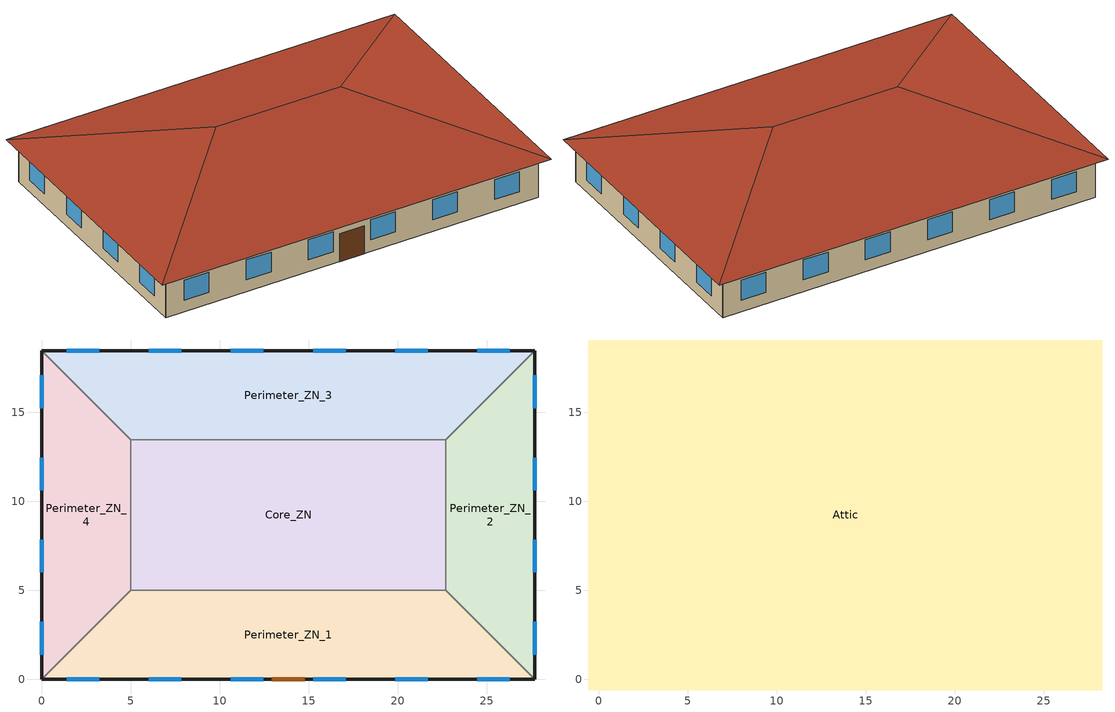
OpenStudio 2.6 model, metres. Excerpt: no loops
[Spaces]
Perimeter_ZN_1
 floor ground: 22.69,5 27.69,0 0,0 5,5 z0
 wall outside: 0,0 27.69,0 z0:3.05
 wall to Perimeter_ZN_4: 5,5 0,0 z0:3.05
 wall to Core_ZN: 22.69,5 5,5 z0:3.05
 wall to Perimeter_ZN_2: 27.69,0 22.69,5 z0:3.05
 window: 1.39,0 3.22,0 / 19.85,0 21.68,0 / 15.24,0 17.07,0 / 6.01,0 7.84,0 / 10.62,0 12.45,0 / 24.47,0 26.3,0 z0.9:2.42
 door: 12.93,0 14.76,0 z0:2.13
Perimeter_ZN_2
 floor ground: 27.69,18.46 27.69,0 22.69,5 22.69,13.46 z0
 wall outside: 27.69,0 27.69,18.46 z0:3.05
 wall to Perimeter_ZN_3: 27.69,18.46 22.69,13.46 z0:3.05
 wall to Core_ZN: 22.69,13.46 22.69,5 z0:3.05
 window: 27.69,1.39 27.69,3.22 / 27.69,10.62 27.69,12.45 / 27.69,15.24 27.69,17.07 / 27.69,6.01 27.69,7.84 z0.9:2.42
Perimeter_ZN_3
 floor ground: 27.69,18.46 22.69,13.46 5,13.46 0,18.46 z0
 wall outside: 27.69,18.46 0,18.46 z0:3.05
 wall to Core_ZN: 5,13.46 22.69,13.46 z0:3.05
 wall to Perimeter_ZN_4: 0,18.46 5,13.46 z0:3.05
 window: 21.68,18.46 19.85,18.46 / 7.84,18.46 6.01,18.46 / 17.07,18.46 15.24,18.46 / 12.45,18.46 10.62,18.46 / 26.3,18.46 24.47,18.46 / 3.22,18.46 1.39,18.46 z0.9:2.42
Perimeter_ZN_4
 floor ground: 0,18.46 5,13.46 5,5 0,0 z0
 wall outside: 0,18.46 0,0 z0:3.05
 wall to Core_ZN: 5,5 5,13.46 z0:3.05
 window: 0,3.22 0,1.39 / 0,12.45 0,10.62 / 0,7.84 0,6.01 / 0,17.07 0,15.24 z0.9:2.42
Core_ZN
 floor ground: 22.69,13.46 22.69,5 5,5 5,13.46 z0
Attic
 floor outside: 28.29,19.06 27.69,18.46 0,18.46 -0.6,19.06 z3.05; -0.6,19.06 0,18.46 0,0 -0.6,-0.6 z3.05; 28.29,19.06 28.29,-0.6 27.69,0 27.69,18.46 z3.05; 27.69,0 28.29,-0.6 -0.6,-0.6 0,0 z3.05
 floor to Perimeter_ZN_4: 0,18.46 5,13.46 5,5 0,0 z3.05
 floor to Perimeter_ZN_1: 22.69,5 27.69,0 0,0 5,5 z3.05
 floor to Perimeter_ZN_2: 27.69,18.46 27.69,0 22.69,5 22.69,13.46 z3.05
 floor to Core_ZN: 22.69,13.46 22.69,5 5,5 5,13.46 z3.05
 floor to Perimeter_ZN_3: 27.69,18.46 22.69,13.46 5,13.46 0,18.46 z3.05
 roof outside: 18.46,9.23,6.33 28.29,-0.6,3.05 28.29,19.06,3.05; 18.46,9.23,6.33 28.29,19.06,3.05 -0.6,19.06,3.05 9.23,9.23,6.33; 9.23,9.23,6.33 -0.6,-0.6,3.05 28.29,-0.6,3.05 18.46,9.23,6.33; 9.23,9.23,6.33 -0.6,19.06,3.05 -0.6,-0.6,3.05
[Site]
Calgary Intl AP_AB_CAN: Latitude {deg}=51.114; Longitude {deg}=-114.02; Time Zone {hr}=-7; Elevation {m}=1084.1; Terrain=City
[Building]
SmallOffice-CAN_AB_Calgary.Intl.AP.718770_CWEC2016.epw created: 2018-09-27 17:35:05 +0000: North Axis {deg}=0; Default Construction Set=BTAP-Mass at hdd = 5000.0; Standards Number of Stories=1; Standards Number of Above Ground Stories=1; Standards Building Type=SmallOffice
[Site:WaterMainsTemperature]
Calculation Method=Correlation; Annual Average Outdoor Air Temperature {C}=5; Maximum Difference In Monthly Average Outdoor Air Temperatures {deltaC}=23.3
[Site:GroundTemperature:BuildingSurface]
19.527, 19.502, 19.536, 19.598, 20.002, 21.64, 22.225, 22.375, 21.449, 20.121, 19.802, 19.633
[SizingPeriod:DesignDay] Barometric Pressure {Pa}=88961; Sky Clearness=0; Rain Indicator=0; Snow Indicator=0; Day of Month=21; Daylight Saving Time Indicator=0; Humidity Indicating Type=Wetbulb; Dry-Bulb Temperature Range Modifier Type=DefaultMultipliers
Name | Maximum Dry-Bulb Temperature {C} | Daily Dry-Bulb Temperature Range {deltaC} | Humidity Indicating Conditions at Maximum Dry-Bulb | Wind Speed {m/s} | Wind Direction {deg} | Month | Day Type | Solar Model Indicator | ASHRAE Taub | ASHRAE Taud
Calgary Intl AP Ann Clg .4% Condns DB=>MWB | 28.5 | 12.1 | 16.1 | 4.5 | 160 | 7 | SummerDesignDay | ASHRAETau | 0.339 | 2.421
Calgary Intl AP Ann Htg 99.6% Condns DB | -28.5 | 0 | -28.5 | 2.9 | 200 | 1 | WinterDesignDay | ASHRAEClearSky
[Material:NoMass] Roughness=Smooth; Thermal Absorptance=0.9; Solar Absorptance=0.7
Name | Thermal Resistance {m2-K/W} | Visible Absorptance
Typical Carpet Pad | 0.21648 | 0.8
Typical Insulation 1 | 5.91238 | 0.7
Typical Insulation 2 | 4.49096 | 0.7
Typical Insulation 3 | 6.17282 | 0.7
Typical Carpet Pad 2 | 1.25503 | 0.8
Typical Carpet Pad 3 | 3.45515 | 0.8
Typical Insulation 4 | 0.454528 | 0.7
Typical Insulation 5 | 0.454545 | 0.7
[Material]
Name | Roughness | Thickness {m} | Conductivity {W/m-K} | Density {kg/m3} | Specific Heat {J/kg-K} | Thermal Absorptance | Solar Absorptance | Visible Absorptance
100mm Normalweight concrete floor | MediumSmooth | 0.1016 | 2.31 | 2322 | 832
G01 13mm gypsum board | Smooth | 0.0127 | 0.16 | 800 | 1090 | 0.9 | 0.7 | 0.5
G05 25mm wood | MediumSmooth | 0.0254 | 0.15 | 608 | 1630 | 0.9 | 0.5 | 0.5
4 in. Normalweight Concrete Floor | MediumRough | 0.1016 | 2.31 | 2322 | 832 | 0.9 | 0.7 | 0.7
1IN Stucco | Smooth | 0.0253 | 0.6918 | 1858 | 837 | 0.9 | 0.7 | 0.92
8IN CONCRETE HW RefBldg | Rough | 0.2032 | 1.311 | 2240 | 836.8 | 0.9 | 0.7 | 0.7
1/2IN Gypsum | Smooth | 0.0127 | 0.16 | 784.9 | 830 | 0.9 | 0.4 | 0.4
Metal Roof Surface; F08 Metal surface | Smooth | 0.0008 | 45.28 | 7824 | 500 | 0.9 | 0.7 | 0.7
6 in. Normalweight Concrete Floor | MediumRough | 0.1524 | 2.31 | 2322 | 832 | 0.9 | 0.7 | 0.7
[Construction]
BTAP-Int-Floor: 100mm Normalweight concrete floor, Typical Carpet Pad
BTAP-Int-Wall: G01 13mm gypsum board, G01 13mm gypsum board
BTAP-Int-Ceiling: Typical Carpet Pad, 100mm Normalweight concrete floor
BTAP-Ext-DaylightDiffuser: SimpleGlazing
BTAP-Int-Door: G05 25mm wood
BTAP-Ext-Floor-Mass:U-0.162: Typical Insulation 1, 4 in. Normalweight Concrete Floor, Typical Carpet Pad
BTAP-Ext-Wall-Mass:U-0.21: 1IN Stucco, 8IN CONCRETE HW RefBldg, Typical Insulation 2, 1/2IN Gypsum
BTAP-Ext-Roof-Metal:U-0.162: Metal Roof Surface, Typical Insulation 3
BTAP-Grnd-Floor-Mass:U-0.757: 6 in. Normalweight Concrete Floor, Typical Carpet Pad 2
BTAP-Grnd-Roof-Mass:U-0.284: 6 in. Normalweight Concrete Floor, Typical Carpet Pad 3
BTAP-Ext-Door:U-2.2: F08 Metal surface, Typical Insulation 4
BTAP-Ext-OverHeadDoor:U-2.2: Typical Insulation 5
[DefaultConstructionSet]
BTAP-Mass at hdd = 5000.0: Default Exterior Surface Constructions=BTAP-Mass at hdd = 5000.0; Default Interior Surface Constructions=Default Surface Constructions 2; Default Ground Contact Surface Constructions=BTAP-Mass at hdd = 5000.0 1; Default Exterior SubSurface Constructions=BTAP-Mass at hdd = 5000.0; Default Interior SubSurface Constructions=Default Sub Surface Constructions 2; Interior Partition Construction=BTAP-Int-Door
[DefaultSurfaceConstructions]
Name | Floor Construction | Wall Construction | Roof Ceiling Construction
Default Surface Constructions 2 | BTAP-Int-Floor | BTAP-Int-Wall | BTAP-Int-Ceiling
BTAP-Mass at hdd = 5000.0 | BTAP-Ext-Floor-Mass:U-0.162 | BTAP-Ext-Wall-Mass:U-0.21 | BTAP-Ext-Roof-Metal:U-0.162
BTAP-Mass at hdd = 5000.0 1 | BTAP-Grnd-Floor-Mass:U-0.757 | BTAP-Grnd-Roof-Mass:U-0.284 | BTAP-Grnd-Roof-Mass:U-0.284
[DefaultSubSurfaceConstructions] Fixed Window Construction=BTAP-Ext-DaylightDiffuser; Operable Window Construction=BTAP-Ext-DaylightDiffuser
Name | Door Construction | Glass Door Construction | Overhead Door Construction | Skylight Construction | Tubular Daylight Dome Construction | Tubular Daylight Diffuser Construction
Default Sub Surface Constructions 2 | BTAP-Int-Door
BTAP-Mass at hdd = 5000.0 | BTAP-Ext-Door:U-2.2 | BTAP-Ext-DaylightDiffuser | BTAP-Ext-OverHeadDoor:U-2.2 | BTAP-Ext-DaylightDiffuser | BTAP-Ext-DaylightDiffuser | BTAP-Ext-DaylightDiffuser
[WindowMaterial:SimpleGlazingSystem]
SimpleGlazing: U-Factor {W/m2-K}=2.2; Solar Heat Gain Coefficient=0.6; Visible Transmittance=0.21
[Space]
Name | Space Type | Building Story | Thermal Zone | Part of Total Floor Area
Perimeter_ZN_1 | Space Function Office - enclosed | Building Story 1 | Sp-Perimeter_ZN_1 Sys-3 Flr-1 Sch-A HPlcmt-south ZN | Yes
Attic | Space Function - undefined - | Building Story 2 | Sp-Attic Sys-0 Flr-2 Sch-- undefined - HPlcmt-core ZN | No
Perimeter_ZN_2 | Space Function Office - enclosed | Building Story 1 | Sp-Perimeter_ZN_2 Sys-3 Flr-1 Sch-A HPlcmt-east ZN | Yes
Perimeter_ZN_3 | Space Function Office - enclosed | Building Story 1 | Sp-Perimeter_ZN_3 Sys-3 Flr-1 Sch-A HPlcmt-north ZN | Yes
Perimeter_ZN_4 | Space Function Office - enclosed | Building Story 1 | Sp-Perimeter_ZN_4 Sys-3 Flr-1 Sch-A HPlcmt-west ZN | Yes
Core_ZN | Space Function Office - enclosed | Building Story 1 | Sp-Core_ZN Sys-3 Flr-1 Sch-A HPlcmt-core ZN | Yes
[BuildingStory]
Name | Nominal Z Coordinate {m}
Building Story 1 | 0
Building Story 2 | 3.05
[SpaceType] Standards Building Type=Space Function
Name | Default Schedule Set | Design Specification Outdoor Air Object | Standards Space Type
Space Function - undefined - | Space Function - undefined - Schedule Set | Space Function - undefined - Ventilation | - undefined -
Space Function Office - enclosed | Space Function Office - enclosed Schedule Set | Space Function Office - enclosed Ventilation | Office - enclosed
[DesignSpecification:OutdoorAir] Outdoor Air Flow per Person {m3/s-person}=0; Outdoor Air Flow Air Changes per Hour {1/hr}=0
Name | Outdoor Air Flow per Floor Area {m3/s-m2} | Outdoor Air Method | Outdoor Air Flow Rate {m3/s}
Space Function - undefined - Ventilation | 0
Space Function Office - enclosed Ventilation | 0.0004318 | Sum | 0
[DefaultScheduleSet] Infiltration Schedule=Always On
Name | Number of People Schedule | People Activity Level Schedule | Lighting Schedule | Electric Equipment Schedule
Space Function - undefined - Schedule Set
Space Function Office - enclosed Schedule Set | NECB-A-Occupancy | NECB-Activity | NECB-A-Lighting | NECB-A-Electric-Equipment
[ThermostatSetpoint:DualSetpoint]
Space Function - undefined - Thermostat 2
[People:Definition]
Space Function Office - enclosed People Definition: Number of People Calculation Method=People/Area; People per Space Floor Area {person/m2}=0.0500522; Fraction Radiant=0.3
[People]
Space Function Office - enclosed People: People Definition=Space Function Office - enclosed People Definition; Space or SpaceType=Space Function Office - enclosed; Work Efficiency Schedule=Work Efficiency Schedule; Clothing Insulation Schedule=Clothing Schedule; Air Velocity Schedule=Air Velocity Schedule; Multiplier=1
[Lights:Definition]
Space Function Office - enclosed Lights Definition: Design Level Calculation Method=Watts/Area; Watts per Space Floor Area {W/m2}=11.8999; Fraction Radiant=0.5; Fraction Visible=0.2
[Lights]
Space Function Office - enclosed Lights: Lights Definition=Space Function Office - enclosed Lights Definition; Space or SpaceType=Space Function Office - enclosed; Fraction Replaceable=1
[ElectricEquipment:Definition]
Space Function Office - enclosed Elec Equip Definition: Design Level Calculation Method=Watts/Area; Watts per Space Floor Area {W/m2}=7.49994; Fraction Radiant=0.5
[ElectricEquipment]
Space Function Office - enclosed Elec Equip: Electric Equipment Definition=Space Function Office - enclosed Elec Equip Definition; Space or SpaceType=Space Function Office - enclosed
[SpaceInfiltration:DesignFlowRate] Schedule=Always On Discrete; Design Flow Rate Calculation Method=Flow/ExteriorArea; Constant Term Coefficient=0; Temperature Term Coefficient=0; Velocity Term Coefficient=0.224; Velocity Squared Term Coefficient=0
Name | Space or SpaceType | Flow per Exterior Surface Area {m3/s-m2}
Attic Infiltration | Attic | 0.000228332
Perimeter_ZN_1 Infiltration | Perimeter_ZN_1 | 0.00025
Perimeter_ZN_2 Infiltration | Perimeter_ZN_2 | 0.00025
Perimeter_ZN_3 Infiltration | Perimeter_ZN_3 | 0.00025
Perimeter_ZN_4 Infiltration | Perimeter_ZN_4 | 0.00025
[ThermalZone] Use Ideal Air Loads=No
Name | Thermostat
Sp-Attic Sys-0 Flr-2 Sch-- undefined - HPlcmt-core ZN | Space Function - undefined - Thermostat 2
Sp-Perimeter_ZN_3 Sys-3 Flr-1 Sch-A HPlcmt-north ZN | Zone Control Thermostat Staged Dual Setpoint 1
Sp-Perimeter_ZN_2 Sys-3 Flr-1 Sch-A HPlcmt-east ZN | Zone Control Thermostat Staged Dual Setpoint 2
Sp-Perimeter_ZN_4 Sys-3 Flr-1 Sch-A HPlcmt-west ZN | Zone Control Thermostat Staged Dual Setpoint 3
Sp-Perimeter_ZN_1 Sys-3 Flr-1 Sch-A HPlcmt-south ZN | Zone Control Thermostat Staged Dual Setpoint 4
Sp-Core_ZN Sys-3 Flr-1 Sch-A HPlcmt-core ZN | Zone Control Thermostat Staged Dual Setpoint 5
[Sizing:Zone]
Sp-Attic Sys-0 Flr-2 Sch-- undefined - HPlcmt-core ZN: Zone Cooling Design Supply Air Temperature Input Method=SupplyAirTemperature; Zone Cooling Design Supply Air Temperature {C}=14; Zone Cooling Design Supply Air Temperature Difference {deltaC}=11.11; Zone Heating Design Supply Air Temperature Input Method=SupplyAirTemperature; Zone Heating Design Supply Air Temperature {C}=40; Zone Heating Design Supply Air Temperature Difference {deltaC}=11.11; Zone Cooling Design Supply Air Humidity Ratio {kg-H2O/kg-air}=0.0085; Zone Heating Design Supply Air Humidity Ratio {kg-H2O/kg-air}=0.008; Cooling Design Air Flow Method=DesignDay; Heating Design Air Flow Method=DesignDay; Account for Dedicated Outdoor Air System=No; Dedicated Outdoor Air System Control Strategy=NeutralSupplyAir; Dedicated Outdoor Air Low Setpoint Temperature for Design {C}=autosize; Dedicated Outdoor Air High Setpoint Temperature for Design {C}=autosize
[ZoneControl:Thermostat:StagedDualSetpoint] Number of Heating Stages=4; Heating Temperature Setpoint Schedule=NECB-A-Thermostat Setpoint-Heating; Heating Throttling Temperature Range {deltaC}=1; Stage 1 Heating Temperature Offset {deltaC}=0; Stage 2 Heating Temperature Offset {deltaC}=-0.2; Stage 3 Heating Temperature Offset {deltaC}=-0.4; Stage 4 Heating Temperature Offset {deltaC}=-0.6; Number of Cooling Stages=4; Cooling Temperature Setpoint Base Schedule=NECB-A-Thermostat Setpoint-Cooling; Cooling Throttling Temperature Range {deltaC}=1; Stage 1 Cooling Temperature Offset {deltaC}=0; Stage 2 Cooling Temperature Offset {deltaC}=0.2; Stage 3 Cooling Temperature Offset {deltaC}=0.4; Stage 4 Cooling Temperature Offset {deltaC}=0.6
Zone Control Thermostat Staged Dual Setpoint 1; Zone Control Thermostat Staged Dual Setpoint 2; Zone Control Thermostat Staged Dual Setpoint 3; Zone Control Thermostat Staged Dual Setpoint 4; Zone Control Thermostat Staged Dual Setpoint 5
[Schedule:Ruleset]
Always On: Default Day Schedule=Always On Default
Clothing Schedule: Default Day Schedule=Clothing Schedule Default Winter Clothes
Air Velocity Schedule: Default Day Schedule=Air Velocity Schedule Default
Work Efficiency Schedule: Default Day Schedule=Work Efficiency Schedule Default
NECB-A-Occupancy: Default Day Schedule=NECB-A-Occupancy Default
NECB-Activity: Default Day Schedule=NECB-Activity Default; Summer Design Day Schedule=NECB-Activity Summer Design Day; Winter Design Day Schedule=NECB-Activity Winter Design Day
NECB-A-Lighting: Default Day Schedule=NECB-A-Lighting Default
NECB-A-Electric-Equipment: Default Day Schedule=NECB-A-Electric-Equipment Default
NECB-A-Thermostat Setpoint-Heating: Default Day Schedule=NECB-A-Thermostat Setpoint-Heating Default
NECB-A-Thermostat Setpoint-Cooling: Default Day Schedule=NECB-A-Thermostat Setpoint-Cooling Default
[Schedule:Day]
Always On Default; Clothing Schedule Default Winter Clothes: 24, 0, 1
Clothing Schedule Summer Clothes: 24, 0, 0.5
Air Velocity Schedule Default; NECB-A-Electric-Equipment Sat Day; NECB-A-Electric-Equipment Sun|Hol Day: 24, 0, 0.2
Work Efficiency Schedule Default; NECB-A-Occupancy Sat Day; NECB-A-Occupancy Sun|Hol Day: 24, 0, 0
NECB-A-Occupancy Default; NECB-A-Occupancy Default|Wkdy Day: 7, 0, 0, 8, 0, 0.1, 9, 0, 0.7, 12, 0, 0.9, 14, 0, 0.5, 17, 0, 0.9, 18, 0, 0.7, 19, 0, 0.3, 23, 0, 0.1, 24, 0, 0
NECB-Activity Default; NECB-Activity Winter Design Day; NECB-Activity Summer Design Day: 24, 0, 130
NECB-A-Lighting Default; NECB-A-Lighting Default|Wkdy Day: 7, 0, 0.05, 8, 0, 0.3, 9, 0, 0.8, 17, 0, 0.9, 18, 0, 0.8, 19, 0, 0.5, 21, 0, 0.3, 23, 0, 0.1, 24, 0, 0.05
NECB-A-Lighting Sat Day; NECB-A-Lighting Sun|Hol Day: 24, 0, 0.05
NECB-A-Electric-Equipment Default; NECB-A-Electric-Equipment Default|Wkdy Day: 7, 0, 0.2, 8, 0, 0.3, 9, 0, 0.8, 18, 0, 0.9, 19, 0, 0.5, 21, 0, 0.3, 24, 0, 0.2
NECB-A-Thermostat Setpoint-Heating Default; NECB-A-Thermostat Setpoint-Heating Default|Wkdy Day: 6, 0, 18, 7, 0, 20, 21, 0, 22, 24, 0, 18
NECB-A-Thermostat Setpoint-Heating Sat Day; NECB-A-Thermostat Setpoint-Heating Sun|Hol Day: 24, 0, 18
NECB-A-Thermostat Setpoint-Cooling Default; NECB-A-Thermostat Setpoint-Cooling Default|Wkdy Day: 6, 0, 35, 21, 0, 24, 24, 0, 35
NECB-A-Thermostat Setpoint-Cooling Sat Day; NECB-A-Thermostat Setpoint-Cooling Sun|Hol Day: 24, 0, 35
[Schedule:Rule] Date Specification Type=DateRange; Start Day=1
Name | Schedule Ruleset | Rule Order | Day Schedule | Start Month | End Month | End Day | Apply Monday | Apply Tuesday | Apply Wednesday | Apply Thursday | Apply Friday | Apply Saturday | Apply Sunday
Schedule Rule 1 | Clothing Schedule | 0 | Clothing Schedule Summer Clothes | 5 | 9 | 30
Schedule Rule 2 | NECB-A-Occupancy | 2 | NECB-A-Occupancy Default|Wkdy Day | 1 | 12 | 31 | Yes | Yes | Yes | Yes | Yes
Schedule Rule 3 | NECB-A-Occupancy | 1 | NECB-A-Occupancy Sat Day | 1 | 12 | 31 |  |  |  |  |  | Yes
Schedule Rule 4 | NECB-A-Occupancy | 0 | NECB-A-Occupancy Sun|Hol Day | 1 | 12 | 31 |  |  |  |  |  |  | Yes
Schedule Rule 5 | NECB-A-Lighting | 2 | NECB-A-Lighting Default|Wkdy Day | 1 | 12 | 31 | Yes | Yes | Yes | Yes | Yes
Schedule Rule 6 | NECB-A-Lighting | 1 | NECB-A-Lighting Sat Day | 1 | 12 | 31 |  |  |  |  |  | Yes
Schedule Rule 7 | NECB-A-Lighting | 0 | NECB-A-Lighting Sun|Hol Day | 1 | 12 | 31 |  |  |  |  |  |  | Yes
Schedule Rule 8 | NECB-A-Electric-Equipment | 2 | NECB-A-Electric-Equipment Default|Wkdy Day | 1 | 12 | 31 | Yes | Yes | Yes | Yes | Yes
Schedule Rule 9 | NECB-A-Electric-Equipment | 1 | NECB-A-Electric-Equipment Sat Day | 1 | 12 | 31 |  |  |  |  |  | Yes
Schedule Rule 10 | NECB-A-Electric-Equipment | 0 | NECB-A-Electric-Equipment Sun|Hol Day | 1 | 12 | 31 |  |  |  |  |  |  | Yes
Schedule Rule 11 | NECB-A-Thermostat Setpoint-Heating | 2 | NECB-A-Thermostat Setpoint-Heating Default|Wkdy Day | 1 | 12 | 31 | Yes | Yes | Yes | Yes | Yes
Schedule Rule 12 | NECB-A-Thermostat Setpoint-Heating | 1 | NECB-A-Thermostat Setpoint-Heating Sat Day | 1 | 12 | 31 |  |  |  |  |  | Yes
Schedule Rule 13 | NECB-A-Thermostat Setpoint-Heating | 0 | NECB-A-Thermostat Setpoint-Heating Sun|Hol Day | 1 | 12 | 31 |  |  |  |  |  |  | Yes
Schedule Rule 14 | NECB-A-Thermostat Setpoint-Cooling | 2 | NECB-A-Thermostat Setpoint-Cooling Default|Wkdy Day | 1 | 12 | 31 | Yes | Yes | Yes | Yes | Yes
Schedule Rule 15 | NECB-A-Thermostat Setpoint-Cooling | 1 | NECB-A-Thermostat Setpoint-Cooling Sat Day | 1 | 12 | 31 |  |  |  |  |  | Yes
Schedule Rule 16 | NECB-A-Thermostat Setpoint-Cooling | 0 | NECB-A-Thermostat Setpoint-Cooling Sun|Hol Day | 1 | 12 | 31 |  |  |  |  |  |  | Yes
[Schedule:Constant]
Always On Discrete: Value=1
